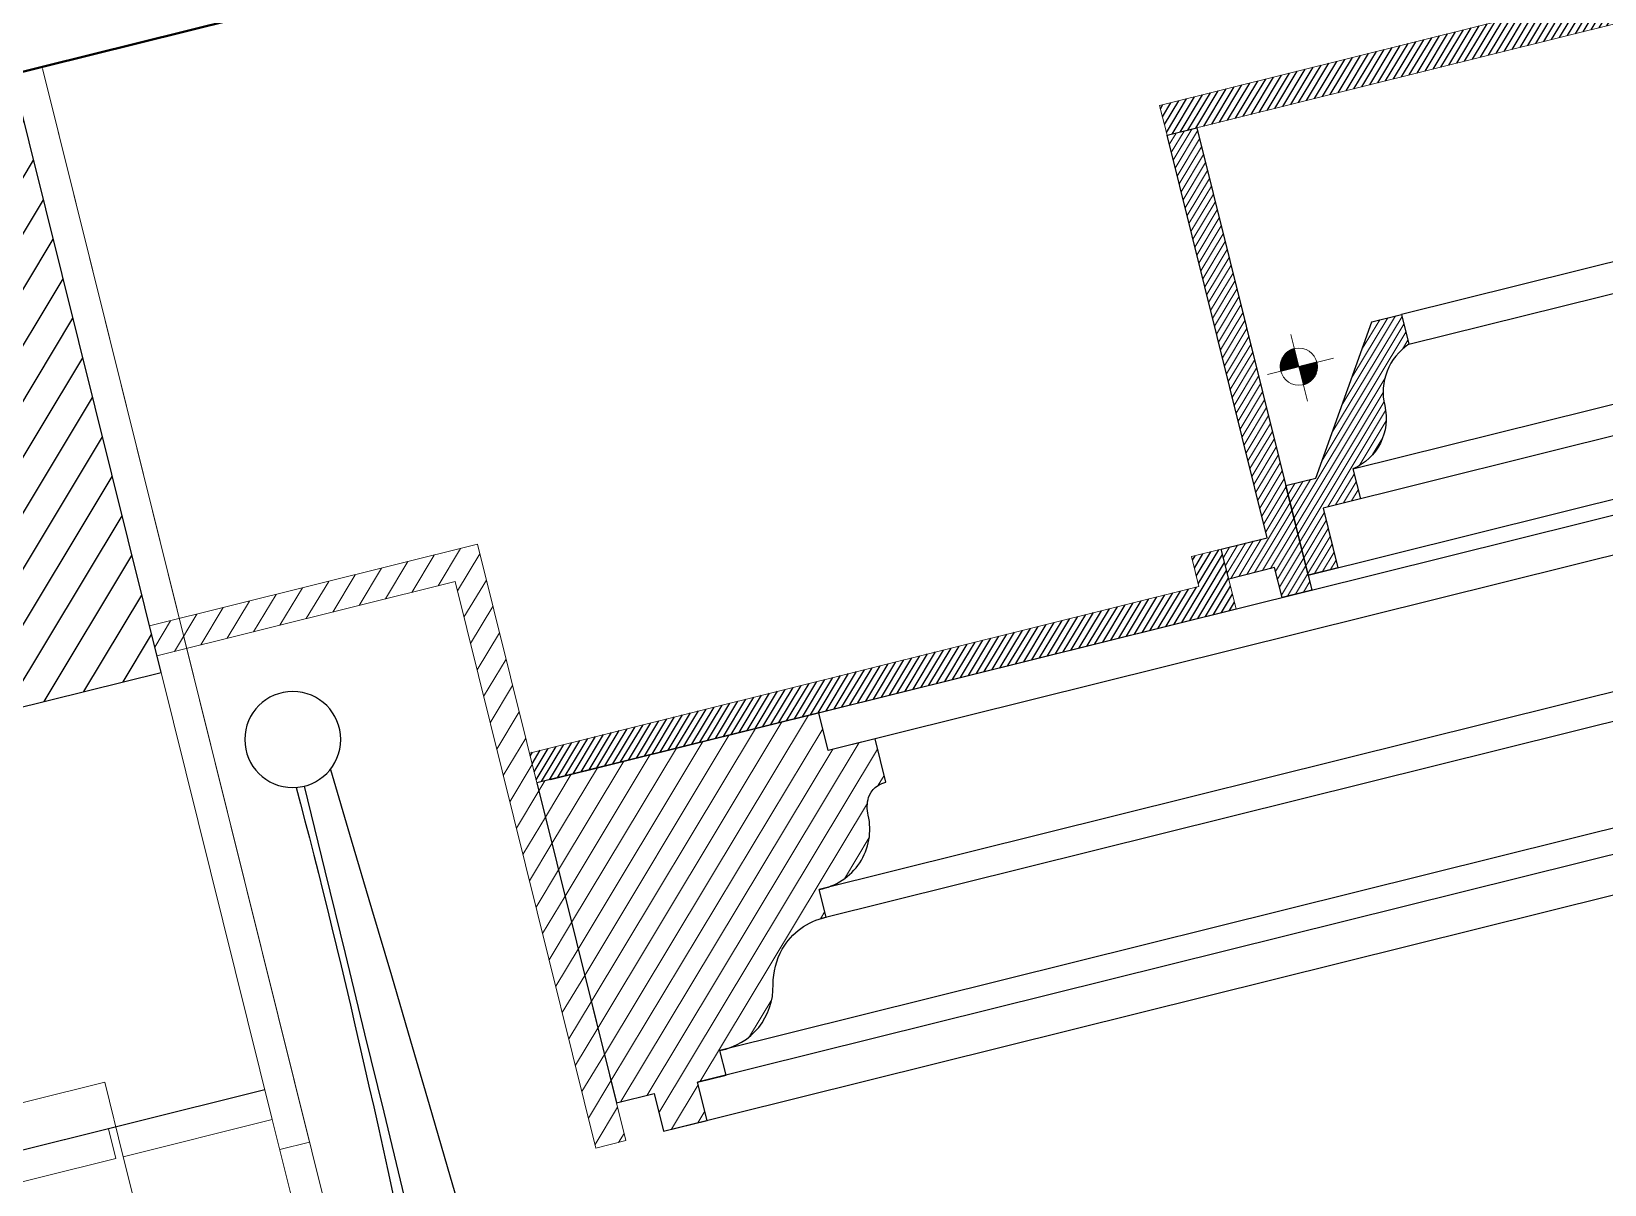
# Model space of a CAD drawing. Header units: inches. Extents: x 122939 to 389145, y 29603 to 574065.
# Drawn here: x 322364 to 323388, y 504390 to 505141 of the extents above; entities that cross this region are included whole.
import ezdxf

# ---------------------------------------------------------------- set-up
doc = ezdxf.new("R2010")
doc.units = ezdxf.units.IN
doc.header["$MEASUREMENT"] = 0
for name, color, linetype, lineweight in [('1st floor$0$A-FLOR-HRAL', 4, 'Continuous', 18), ('A-FLOR-SLAB', 7, 'Continuous', 40), ('A-RNDR-ALUM', 1, 'Continuous', 9), ('A-RNDR-CONC', 2, 'Continuous', 18), ('A-RNDR-PLST', 1, 'Continuous', 9), ('A-WALL-STON', 4, 'Continuous', 18), ('GRC', 41, 'Continuous', 0), ('GRC Hatch', 253, 'Continuous', 0)]:
    doc.layers.add(name, color=color, linetype=linetype, lineweight=lineweight)
for name, color, linetype in [('8', 8, 'Continuous'), ('A-WALL', 7, 'Continuous'), ('CQ Wall hatch_CHB', 8, 'Continuous'), ('gypsum', 31, 'Continuous')]:
    doc.layers.add(name, color=color, linetype=linetype)

# ---------------------------------------------------------------- blocks, each defined once
blk = doc.blocks.new('half')
at = {"layer": 'GRC Hatch', "lineweight": 0, "ltscale": 5}
h = blk.add_hatch(dxfattribs=at)
h.set_pattern_fill('ANSI31', color=256, scale=30.00000000000001)
h.set_pattern_definition([(135, (111029.2882307031, -5.820766091346741e-11), (2.651650429449549, 2.651650429449553), [])])
h.paths.add_polyline_path([(60616.9776558344, 11176.45348227199), (60616.9776558344, 11196.45348227205), (60586.21424482542, 11196.45348227193), (60586.21424482542, 11466.45348227205), (60566.21424482536, 11466.45348227205), (60566.21424482542, 11156.45348227205), (60586.21424482536, 11156.45348227193), (60586.21424482542, 11176.45348227205)])
edge = h.paths.add_edge_path()
edge.add_line((60466.21424482542, 11316.45348227199), (60466.21424482542, 11296.45348227199))
edge.add_arc((60453.69515682996, 11261.08270513627), 37.52092002368126, 0.5661990946921946, 70.50915648577922, ccw=False)
edge.add_arc((60527.02056506777, 11261.7874710543), 35.80787787709507, 180.5344194091436, 260.6681698821923)
edge.add_line((60521.21424482536, 11226.45348227135), (60521.21424482531, 11206.45348227193))
edge.add_line((60521.21424482547, 11206.45348227205), (60546.2142448255, 11206.45348227205))
edge.add_line((60546.21424482542, 11206.45348227205), (60546.21424482542, 11166.45348227228))
edge.add_line((60546.21424482536, 11166.45348227216), (60566.21424482536, 11166.45348227192))
edge.add_line((60566.21424482536, 11166.45348227193), (60566.21424482536, 11226.45348227112))
edge.add_line((60566.21424482547, 11226.45348227123), (60546.21424482547, 11226.45348227146))
edge.add_line((60546.21424482542, 11226.45348227135), (60486.21424482542, 11316.4534822717))
edge.add_line((60486.2142448253, 11316.45348227181), (60466.2142448253, 11316.45348227205))
at = {"layer": 'gypsum', "ltscale": 5, "elevation": 1.2598110122e-06}
blk.add_lwpolyline([(60616.9776558344, 11176.45348227199), (60616.9776558344, 11196.45348227205), (60586.21424482542, 11196.45348227193), (60586.21424482542, 11466.45348227205), (60566.21424482536, 11466.45348227205), (60566.21424482542, 11156.45348227205), (60586.21424482536, 11156.45348227193), (60586.21424482542, 11176.45348227205), (60616.9776558344, 11176.45348227199)], dxfattribs=at)
blk.add_lwpolyline([(60466.21424482542, 11316.45348227199), (60466.21424482542, 11296.45348227205, -0.3150251714978598), (60491.21424482169, 11261.45348227496, 0.3646312828489309), (60521.21424482536, 11226.45348227135), (60521.21424482547, 11206.45348227205), (60546.21424482542, 11206.45348227205), (60546.21424482536, 11166.45348227216), (60566.21424482536, 11166.45348227193), (60566.21424482547, 11226.45348227123), (60546.21424482542, 11226.45348227135), (60486.2142448253, 11316.45348227181)], format="xyb", close=True, dxfattribs=at)
blk = doc.blocks.new('light')
at = {"layer": '1st floor$0$A-FLOR-HRAL'}
h = blk.add_hatch(dxfattribs=at)
h.set_pattern_fill('ANSI31', color=256, style=0)
h.set_pattern_definition([(45, (3.667440446733962, 0), (-0.0883883476483184, 0.0883883476483185), [])])
h.paths.add_polyline_path([(50492.27574403631, 1889.624619793962), (50492.27574403636, 1901.725888192479, 0.4142135623730951), (50480.17447563785, 1889.62461979402)])
h.paths.add_polyline_path([(50492.27574403631, 1877.523351395444, 0.4142135623730951), (50504.37701243482, 1889.624619793962), (50492.27574403631, 1889.624619793962)])
for p, q in [((50492.27574403636, 1866.364929814939), (50492.27574403631, 1911.081532535434)), ((50471.25148981024, 1889.624619793962), (50515.4788235125, 1889.62461979402))]:
    blk.add_line(p, q, dxfattribs=at)
blk.add_circle((50492.27574403631, 1889.624619793962), 12.10126839851727, dxfattribs=at)
blk = doc.blocks.new('CEIL001')
at = {"layer": '8'}
h = blk.add_hatch(dxfattribs=at)
h.set_pattern_fill('ANSI31', color=256, scale=29.99999999999999, angle=-6.361109362927034e-15, style=0)
h.set_pattern_definition([(45.00000000000001, (-522874.6968636062, -8484.251729747746), (-2.651650429449551, 2.651650429449554), [])])
h.paths.add_polyline_path([(2890.073923600663, -19.99999999953434), (2890.073923600488, 4.656612873077393e-10), (-39.99999999685679, 1.164153218269348e-10), (-39.99999999662396, -19.99999999988358)])
h = blk.add_hatch(dxfattribs=at)
h.set_pattern_fill('ANSI31', color=256, scale=29.99999999999999, angle=-6.361109362927034e-15, style=0)
h.set_pattern_definition([(45.00000000000001, (-50265.40631019877, -10452.20948779117), (-2.651650429449549, 2.651650429449554), [])])
h.paths.add_polyline_path([(-539.917241372983, -310.0000116986921), (-539.9172413728666, -330.0000116987503), (-70.76341100543505, -330.0000116983429), (-70.76341100526042, -290.0000116983429), (-90.76341100549325, -290.0000116986921), (-90.76341100543505, -310.0000116986339)])
at = {"layer": 'GRC Hatch'}
h = blk.add_hatch(dxfattribs=at)
h.set_pattern_fill('ANSI31', color=256, scale=100, angle=-13.9714232829857)
h.set_pattern_definition([(44.99999999999999, (-93499.42607684713, -30431.66796127113), (-8.838834764831843, 8.838834764831848), [])])
h.paths.add_polyline_path([(-539.9172413728666, -570.000012280303), (-539.9172413763008, -170.0000122801866), (-759.9172413721099, -170.0000122801866), (-759.9172413722263, -190.0000122800702), (-559.917241372983, -190.0000122801866), (-559.9172413728083, -570.0000122801866)])
h = blk.add_hatch(dxfattribs=at)
h.set_pattern_fill('ANSI31', color=256, scale=99.99999999999996, angle=-13.9714232829857)
h.set_pattern_definition([(44.99999999999999, (-93499.42607684713, -30431.66796127113), (-8.83883476483184, 8.838834764831844), [])])
edge = h.paths.add_edge_path()
edge.add_line((-350.8055101896171, -355.2656353506027), (-350.8055101896228, -330.000012280443))
edge.add_line((-350.8055101897335, -330.0000122804777), (-539.9172413730839, -330.0000122804873))
edge.add_line((-539.9172413727501, -330.0000122807687), (-539.9172413726964, -544.5558778724753))
edge.add_line((-539.9172413730994, -544.5558778720442), (-514.6516183029678, -544.5558778721514))
edge.add_line((-514.651618302858, -544.5558778725099), (-514.6516183028563, -570.0000122807955))
edge.add_line((-514.6516183027998, -570.0000122805359), (-485.4268396466043, -570.000012280482))
edge.add_line((-485.4268396468251, -570.0000122806523), (-485.4268396468296, -544.429122667169))
edge.add_line((-485.4268396465341, -544.4291226671194), (-466.1816767902348, -544.4291226671415))
edge.add_line((-466.1816767905839, -544.4291226671776), (-466.2947405194474, -527.8009295296539))
edge.add_arc((-463.6859770772862, -485.6040431885631), 42.27745100630982, -93.53772871366446, -12.21565143287109)
edge.add_arc((-375.5114421456819, -506.4532416128204), 48.34277912118122, 137.1562658838177, 165.7452276542556, ccw=False)
edge.add_arc((-379.8229957608273, -503.5241914555663), 43.19686264071839, 87.94483146677783, 136.1159898491896, ccw=False)
edge.add_line((-378.2738799649524, -460.3551147656399), (-378.1652572397898, -441.6729229202026))
edge.add_arc((-375.4000892848708, -401.9954820825369), 39.77367804540344, -93.98656516555752, -0.8074337642425218)
edge.add_arc((-312.6055073731695, -402.8047541364795), 23.02619725845581, 150.242483142125, 179.3809397734983, ccw=False)
edge.add_arc((-320.0609500578139, -399.301639835292), 14.8298319246997, 87.12959903878112, 147.6948261008801, ccw=False)
edge.add_line((-319.3183166501694, -384.4904140072758), (-319.3183166501809, -355.2656353511509))
edge.add_line((-319.3183166501694, -355.2656353510101), (-350.8055101898204, -355.2656353510022))
at = {"layer": 'GRC'}
for points, elevation in [([(2890.073923600721, -19.99999999965075), (2890.073923600488, 4.656612873077393e-10), (-39.99999999685679, 1.164153218269348e-10), (-39.99999999662396, -19.99999999988358)], -1.440170975450897e-09), ([(-539.9172413728666, -570.000012280303), (-539.9172413763008, -170.0000122801866), (-759.9172413721099, -170.0000122801866), (-759.9172413722263, -190.0000122800702), (-559.917241372983, -190.0000122801866), (-559.9172413728083, -570.0000122801866)], 9.69924544952464e-07)]:
    blk.add_lwpolyline(points, close=True, dxfattribs=dict(at, elevation=elevation))
at = {"layer": 'GRC', "elevation": 9.713647215737333e-07}
blk.add_lwpolyline([(-539.9172413728666, -330.0000116987503), (-70.76341100560967, -330.0000116987503), (-70.76341100537684, -290.0000116986339), (-90.76341100549325, -290.0000116986921), (-90.76341100543505, -310.0000116986339), (-539.917241372983, -310.0000116986921)], dxfattribs=at)
at = {"layer": 'gypsum', "elevation": 9.713647215737333e-07}
blk.add_lwpolyline([(-350.8055101896171, -355.2656353506027), (-350.8055101897335, -330.0000122804777), (-539.9172413727501, -330.0000122807687), (-539.9172413730994, -544.5558778720442), (-514.651618302858, -544.5558778725099), (-514.6516183027998, -570.0000122805359), (-485.4268396468251, -570.0000122806523), (-485.4268396465341, -544.4291226671194), (-466.1816767905839, -544.4291226671776), (-466.2947405191371, -527.8009295297088, 0.3705169008587136), (-422.3657666023355, -494.5496046527987, -0.1253939634110558), (-410.9569010338164, -473.5800954694278, -0.2133372465863159), (-378.2738799649524, -460.3551147656399), (-378.1652572395978, -441.6729229202028, 0.4305600987388585), (-335.6303606027504, -402.5559692230308, -0.127830023496442), (-332.5953253443004, -391.3761523988214, -0.2705942841741583), (-319.3183166501694, -384.4904140072758), (-319.3183166501694, -355.2656353510101)], format="xyb", close=True, dxfattribs=at)
at = {"xscale": -0.9999999999999996, "rotation": 359.9999999999999}
blk.add_blockref('half', (60546.21424482891, -11486.45348227181, -1.261251183378822e-06), dxfattribs=at)
blk.add_blockref('light', (-50485.36416419526, -2076.475453407154, 5.837658894621178e-06))
blk = doc.blocks.new('sec ciur')
at = {"layer": '8'}
blk.add_circle((1.736585967533756, -108.8015525048831, 2.288954332357982e-05), 31.24782316433267, dxfattribs=at)
for points, knots in [([(-17.32255293591879, -133.5639368155971, 2.289047289487974e-05), (-64.37344650056912, -1164.425118909392, 2.292919875267977e-05), (60.39826410682872, -2221.31414069637, 2.298466098702334e-05), (-111.1499501655344, -2339.864786876191, 2.162671394550543e-05), (-75.03343130991561, -3203.2750986584, 2.240870311014218e-05)], [364.3751048704897, 364.3751048704897, 364.3751048704897, 364.3751048704897, 944.5259550131184, 3110.31382546021, 3110.31382546021, 3110.31382546021, 3110.31382546021]), ([(1.856086771411356, -140.0491471653222, 2.289052731637982e-05), (6.664027114689816, -1367.070446489495, 2.292920972047979e-05), (75.86920769797871, -2377.409514449537, 2.298473959385814e-05), (-34.09848121058894, -2247.301838280284, 2.161623412048549e-05), (-25.96492531115655, -3203.275098657061, 2.242029025453958e-05)], [364.6469562146419, 364.6469562146419, 364.6469562146419, 364.6469562146419, 944.5259550131184, 3120.888390920752, 3120.888390920752, 3120.888390920752, 3120.888390920752]), ([(7.172824973065872, -139.5728663862101, 2.289354979097963e-05), (2.595465994207188, -374.6237327778363, 2.292978550067978e-05), (84.28556850546738, -1831.419381409534, 2.296746677779701e-05), (59.37311759655131, -2767.518135040824, 2.211191353417366e-05), (43.38258401822532, -3203.275098655373, 2.212677466498073e-05)], [380.0385463844473, 380.0385463844473, 380.0385463844473, 380.0385463844473, 944.5259550131184, 2562.967604305761, 2562.967604305761, 2562.967604305761, 2562.967604305761])]:
    blk.add_open_spline(points, degree=3, knots=knots, dxfattribs=at)
blk = doc.blocks.new('GLAZ-2')
at = {"layer": 'A-RNDR-ALUM'}
blk.add_lwpolyline([(-49.98927482025465, 2850.000015037076), (49.98927492101211, 2850.000015037251), (49.9892748692655, 2899.999999996333), (-49.98927487194305, 2899.999999996275)], close=True, dxfattribs=at)

msp = doc.modelspace()

# ---------------------------------------------------------------- hatches: boundary and pattern name
at = {"layer": 'CQ Wall hatch_CHB'}
h = msp.add_hatch(dxfattribs=at)
h.set_pattern_fill('ANSI31', color=8, scale=150, angle=180)
h.set_pattern_definition([(238.9714232829857, (239428.5980839182, 454374.0346333847), (16.06706840326394, -9.664978682068442), [])])
h.paths.add_polyline_path([(322350.8353540202, 504699.2728146508), (322447.8769754094, 504723.4166056506), (322351.301806221, 505111.5831120649), (322254.2601848319, 505087.4393210651)])

# ---------------------------------------------------------------- linework, layer by layer
at = {"layer": 'A-FLOR-SLAB'}
msp.add_line((329774.7053544301, 506959.7121887811, 0.0004194715815800006), (322011.3752281645, 505028.2088055161, 1.466681579763429e-07), dxfattribs=at)
at = {"layer": 'A-RNDR-CONC', "elevation": 2.974036634184607e-07}
msp.add_lwpolyline([(322108.2312876813, 504638.9133339511), (322447.8769807878, 504723.4166069893), (322520.3083576775, 504432.2917271835), (322423.2667310757, 504408.1479348869), (322411.1948349273, 504456.6687481877), (322168.5907684226, 504396.3092674462)], close=True, dxfattribs=at)
at = {"layer": 'A-RNDR-PLST', "color": 1, "ltscale": 0.03}
for p, q in [((322370.7101315415, 505116.4118705242, 2.974036634184607e-07), (322544.545436079, 504417.7121589845, 2.974036634184607e-07)), ((322525.1371161367, 504412.8834018649, 2.974036634184607e-07), (322544.5454360786, 504417.7121589861, 2.974036634184607e-07))]:
    msp.add_line(p, q, dxfattribs=at)
at = {"layer": 'A-WALL'}
msp.add_line((322515.4795938394, 504451.7000511701, 0.007790680327219008), (322175.8339035999, 504367.1967788452, 0.007790680327219008), dxfattribs=at)
at = {"layer": 'A-WALL', "elevation": 2.974036634184607e-07}
msp.add_lwpolyline([(322350.8353540202, 504699.2728146508), (322447.8769754094, 504723.4166056506), (322351.301806221, 505111.5831120649), (322254.2601848319, 505087.4393210651)], close=True, dxfattribs=at)
at = {"layer": 'A-WALL-STON', "elevation": 2.974036634184607e-07}
msp.add_lwpolyline([(322013.5573923133, 504563.8343485623), (322120.3031815754, 504590.3925200886), (322125.1319400349, 504570.9841947682), (322057.2028014137, 504554.0835401606), (322107.9047652365, 504350.2961242967), (322413.5858912863, 504426.3490705919), (322418.4146497456, 504406.9407452715), (322073.9168730551, 504321.2302820577), (322066.6737353661, 504350.3427700383), (322081.2533022272, 504374.579853818), (322045.0376137823, 504520.1422937207), (322020.8005300026, 504534.7218605817)], close=True, dxfattribs=at)
at = {"layer": 'GRC'}
for p, q in [((323239.6057692713, 501624.0422793463, 1.654478140327049e-07), (322370.7101315423, 505116.4118705216, 1.597771115725843e-07)), ((323264.0304465194, 501525.8716862501, 3.701847155150826e-07), (322370.7101315421, 505116.4118705221, 2.956705040666996e-07))]:
    msp.add_line(p, q, dxfattribs=at)
at = {"layer": 'gypsum', "color": 8}
for p, q in [((328709.3223306278, 506313.367067569, -0.0005880324587059771), (323255.4222949615, 504956.4459783524, -0.0005880338988769525)), ((323260.2510534208, 504937.0376530321, -0.0005880338988769525), (328714.1510890875, 506293.9587422475, -0.0005880324587059771)), ((323223.7788133997, 504855.8294286478, -0.0005880455796696991), (328784.4246383262, 506239.3086893889, -0.0005880455796696991)), ((329141.5574706244, 506229.9928664643, -0.006841840721870386), (322882.0917705761, 504672.6484046889, -0.0009250907147381618)), ((328789.2533967858, 506219.900364068, -0.0005880455796696991), (323204.3471651984, 504830.3851552848, -0.0005880455796696991)), ((323194.5963568046, 504786.7397461533, -0.0005880455796696991), (328823.1713203567, 506187.1196614942, -0.0005880455796696991)), ((329214.1587670918, 506159.0144793969, -0.006841840721867518), (322876.4034230442, 504582.1916868302, -0.0009433291529289114)), ((329224.141493873, 506142.246435006, -0.006841840721868732), (322877.8020290569, 504563.2879277345, -0.0009449429290492306)), ((329320.7791731639, 506096.7877841782, -0.006841840721868709), (322811.6757059797, 504477.3338688583, -0.0009347316762561998)), ((329329.7473036658, 506081.8839260676, -0.006841840721870562), (322797.1242821964, 504456.5783854912, -0.0009218966984415322))]:
    msp.add_line(p, q, dxfattribs=at)
at = {"layer": 'gypsum', "color": 8, "elevation": -0.0005870596538132249}
for points in [[(322701.3167631338, 504653.7077501543), (328631.5024493465, 506129.1279023329)], [(322774.9378640943, 504424.7080084156), (329354.5969052202, 506061.7160309971)]]:
    msp.add_lwpolyline(points, dxfattribs=at)

# ---------------------------------------------------------------- block references
at = {"layer": 'A-FLOR-SLAB', "xscale": -1, "rotation": 13.97142328298538}
msp.add_blockref('GLAZ-2', (323171.967928817, 501606.0152490372, 2.974036634184607e-07), dxfattribs=at)
at = {"layer": 'GRC', "rotation": 13.9714232829857}
msp.add_blockref('CEIL001', (323136.7445467724, 505102.1017097372, -0.0005880324587057737), dxfattribs=at)
at = {"layer": 'gypsum', "xscale": -1, "rotation": 13.97142328298802}
msp.add_blockref('sec ciur', (322509.032487552, 504785.7184793876, -0.001273023250593715), dxfattribs=at)

doc.saveas('drawing.dxf')
